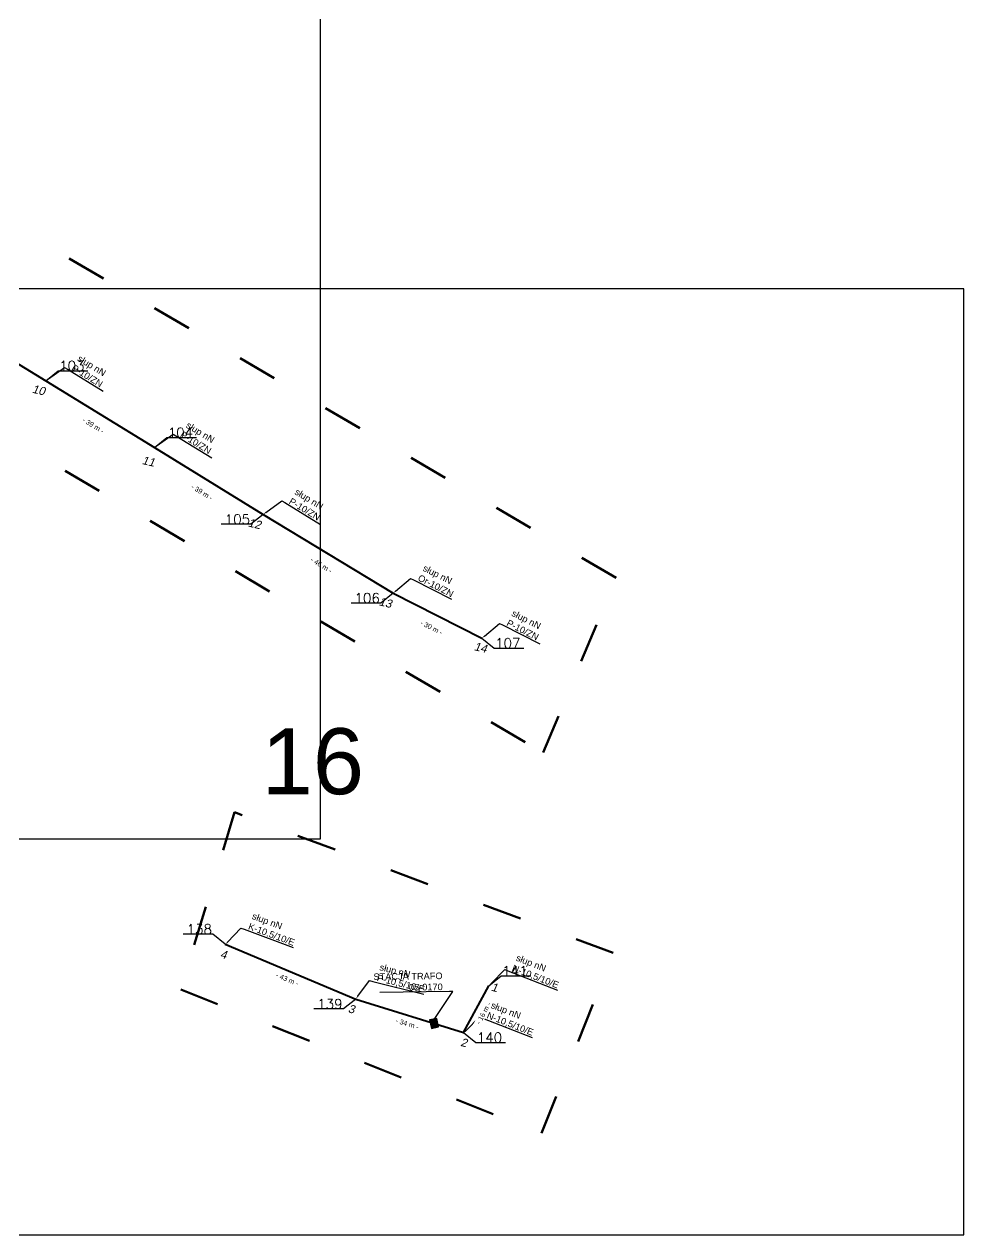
# Model space of a CAD drawing. Header units: metres. Extents: x 7540627 to 7542972, y 5787273 to 5789259.
# Drawn here: x 7542686.7 to 7542971.6, y 5788113.3 to 5788480.3 of the extents above; entities that cross this region are included whole.
import ezdxf
from ezdxf import colors
from ezdxf.entities.mleader import LeaderData, LeaderLine
from ezdxf.math import Vec2, Vec3

# ---------------------------------------------------------------- set-up
doc = ezdxf.new("R2010")
doc.units = ezdxf.units.M
doc.header["$MEASUREMENT"] = 0
doc.linetypes.add('ACAD_ISO03W100', pattern=[30, 12, -18])
for name, color, linetype, lineweight in [('!TELE', 30, 'Continuous', 40), ('!trafo', 6, 'ACAD_ISO03W100', 50), ('_numery slupow etap 4 cz. 2', 7, 'Continuous', 40)]:
    doc.layers.add(name, color=color, linetype=linetype, lineweight=lineweight)
for name, color, linetype in [('!wymiary', 7, 'Continuous'), ('_MM opisy', 7, 'Continuous'), ('_mm trafo', 3, 'Continuous'), ('makro-numeracja-punktow', 7, 'Continuous')]:
    doc.layers.add(name, color=color, linetype=linetype)
doc.layers.add('WT_arkusze', color=1, linetype='Continuous', plot=False)
doc.styles.add('GeodText', font='romans.shx')
doc.styles.get("Standard").update_dxf_attribs({"font": 'arial.ttf'})
doc.dimstyles.new('opis linie', dxfattribs={"dimtxt": 1.5, "dimasz": 2.5, "dimexe": 1.25, "dimexo": 0.625, "dimgap": 2.5, "dimtad": 4, "dimdec": 0, "dimtxsty": 'Standard', "dimcen": 2.5, "dimse1": 1, "dimse2": 1, "dimsd1": 1, "dimsd2": 1, "dimclrt": 256, "dimazin": 3, "dimtfac": 1, "dimtdec": 0, "dimtmove": 0, "dimatfit": 3, "dimtfill": 1})
doc.dimstyles.get("Standard").update_dxf_attribs({"dimtxt": 2.5, "dimasz": 2.5, "dimexe": 1.25, "dimexo": 0.625, "dimtad": 1, "dimtxsty": 'Standard', "dimcen": 2.5, "dimazin": 3, "dimtfac": 1, "dimtmove": 0, "dimatfit": 3})

# ---------------------------------------------------------------- blocks, each defined once
blk = doc.blocks.new('*D189')
at = {"layer": '!wymiary', "insert": (7542825.96, 5788180.49), "char_height": 1.5, "attachment_point": 5, "rotation": 61.574, "bg_fill": 3, "box_fill_scale": 1.25, "bg_fill_color": 257, "bg_fill_transparency": 0}
blk.add_mtext('\\A1;- 16 m -', dxfattribs=at)
blk = doc.blocks.new('*D190')
at = {"layer": '!wymiary', "insert": (7542802.82, 5788177.29), "char_height": 1.5, "attachment_point": 5, "rotation": 342.6819, "bg_fill": 3, "box_fill_scale": 1.25, "bg_fill_color": 257, "bg_fill_transparency": 0}
blk.add_mtext('\\A1;- 34 m -', dxfattribs=at)
blk = doc.blocks.new('*D191')
at = {"layer": '!wymiary', "insert": (7542766.45, 5788190.8), "char_height": 1.5, "attachment_point": 5, "rotation": 337.1832, "bg_fill": 3, "box_fill_scale": 1.25, "bg_fill_color": 257, "bg_fill_transparency": 0}
blk.add_mtext('\\A1;- 43 m -', dxfattribs=at)
blk = doc.blocks.new('*D225')
at = {"layer": '!wymiary', "insert": (7542677.02, 5788377.45), "char_height": 1.5, "attachment_point": 5, "rotation": 328.6233, "bg_fill": 3, "box_fill_scale": 1.25, "bg_fill_color": 257, "bg_fill_transparency": 0}
blk.add_mtext('\\A1;- 33 m -', dxfattribs=at)
blk = doc.blocks.new('*D226')
at = {"layer": '!wymiary', "insert": (7542707.63, 5788358.7), "char_height": 1.5, "attachment_point": 5, "rotation": 328.4223, "bg_fill": 3, "box_fill_scale": 1.25, "bg_fill_color": 257, "bg_fill_transparency": 0}
blk.add_mtext('\\A1;- 39 m -', dxfattribs=at)
blk = doc.blocks.new('*D227')
at = {"layer": '!wymiary', "insert": (7542740.59, 5788338.44), "char_height": 1.5, "attachment_point": 5, "rotation": 328.4303, "bg_fill": 3, "box_fill_scale": 1.25, "bg_fill_color": 257, "bg_fill_transparency": 0}
blk.add_mtext('\\A1;- 39 m -', dxfattribs=at)
blk = doc.blocks.new('*D228')
at = {"layer": '!wymiary', "insert": (7542776.79, 5788316.35), "char_height": 1.5, "attachment_point": 5, "rotation": 328.7387, "bg_fill": 3, "box_fill_scale": 1.25, "bg_fill_color": 257, "bg_fill_transparency": 0}
blk.add_mtext('\\A1;- 46 m -', dxfattribs=at)
blk = doc.blocks.new('*D229')
at = {"layer": '!wymiary', "insert": (7542810.19, 5788297.41), "char_height": 1.5, "attachment_point": 5, "rotation": 333.0657, "bg_fill": 3, "box_fill_scale": 1.25, "bg_fill_color": 257, "bg_fill_transparency": 0}
blk.add_mtext('\\A1;- 30 m -', dxfattribs=at)
blk = doc.blocks.new('trafo')
at = {"layer": '_mm trafo'}
h = blk.add_hatch(color=256, dxfattribs=at)
h.dxf.hatch_style = 1
h.paths.add_polyline_path([(-1.15, 1.02), (-0.52, -1.51), (1.64, -0.96), (1.01, 1.59)])
at = {"layer": '_mm trafo', "flags": 128}
blk.add_lwpolyline([(-0.52, -1.52), (1.64, -0.96), (0.98, 1.58), (-1.17, 0.99), (-0.52, -1.52)], close=True, dxfattribs=at)

msp = doc.modelspace()

# ---------------------------------------------------------------- linework, layer by layer
at = {"layer": '!TELE'}
for points in [[(7542116.06, 5788604.01), (7542140.65, 5788598.81), (7542170.62, 5788592.6), (7542199.43, 5788586.71), (7542229.31, 5788580.48), (7542259.1, 5788574.41), (7542313.14, 5788560.67), (7542360.54, 5788543.14), (7542409.89, 5788524.88), (7542456.63, 5788507.04), (7542498.09, 5788492.29), (7542538.9, 5788466.74), (7542582.75, 5788439.74), (7542626.38, 5788413.08), (7542664.95, 5788389.51), (7542693.27, 5788372.24), (7542726.2, 5788352), (7542759.19, 5788331.72), (7542798.55, 5788307.83), (7542825.46, 5788294.16)], [(7542747.63, 5788201.45), (7542787.23, 5788184.79), (7542819.91, 5788174.6), (7542827.58, 5788188.77)]]:
    msp.add_lwpolyline(points, dxfattribs=at)
at = {"layer": '!trafo', "color": 3}
msp.add_lwpolyline([(7542750.47, 5788241.41), (7542734.15, 5788187.63), (7542843.52, 5788144.08), (7542865.32, 5788198.75)], close=True, dxfattribs=at)

# ---------------------------------------------------------------- texts
at = {"layer": 'makro-numeracja-punktow', "lineweight": 30, "insert": (7542743.63, 5788204.45), "char_height": 3, "attachment_point": 9, "line_spacing_factor": 0.8, "style": 'GeodText'}
msp.add_mtext('138', dxfattribs=at)
at = {"layer": 'WT_arkusze', "insert": (7542774.2, 5788256.73), "char_height": 20, "attachment_point": 5}
msp.add_mtext('16', dxfattribs=at)

# ---------------------------------------------------------------- next in the draw order: leaders
at = {"layer": '_MM opisy'}
ml = msp.add_multileader_mtext('Standard', dxfattribs=at)
ml.set_content('\\pxql;słup nN\\PP-10/ZN', color=256)
ml.set_leader_properties()
ml.build(insert=Vec2(0, 0))
ml.multileader.update_dxf_attribs({"has_text_frame": 1, "text_left_attachment_type": 5, "text_right_attachment_type": 5, "dogleg_length": 1, "arrow_head_size": 1})
ctx = ml.context
ctx.base_point, ctx.char_height, ctx.arrow_head_size, ctx.landing_gap_size, ctx.plane_origin, ctx.plane_x_axis, ctx.plane_y_axis = Vec3(7542699.79, 5788375.75), 2, 1, 1, Vec3(7542693.99, 5788370.13), Vec3(0.851931, -0.523654), Vec3(0.523654, 0.851931)
ctx.left_attachment, ctx.right_attachment = 5, 5
notes = []
notes.append((ctx, [(0, (1, 1, 0), (7542698.93, 5788376.28), (0.851931, -0.523654), 1, [(0, [(7542693.27, 5788372.24), (7542698.93, 5788376.28)], 0, [])])]))
ctx.mtext.insert, ctx.mtext.text_direction, ctx.mtext.rotation, ctx.mtext.flow_direction = Vec3(7542703.66, 5788380.14), Vec3(0.851931, -0.523654), 5.732051, 5
ctx.mtext.has_bg_fill, ctx.mtext.bg_color, ctx.mtext.bg_scale_factor, ctx.mtext.bg_transparency, ctx.mtext.use_window_bg_color = 1, -1023410175, 1, 0, 1
ml = msp.add_multileader_mtext('Standard', dxfattribs=at)
ml.set_content('\\pxql;słup nN\\PP-10/ZN', color=256)
ml.set_leader_properties()
ml.build(insert=Vec2(0, 0))
ml.multileader.update_dxf_attribs({"has_text_frame": 1, "text_left_attachment_type": 5, "text_right_attachment_type": 5, "dogleg_length": 1, "arrow_head_size": 1})
ctx = ml.context
ctx.base_point, ctx.char_height, ctx.arrow_head_size, ctx.landing_gap_size, ctx.plane_origin, ctx.plane_x_axis, ctx.plane_y_axis = Vec3(7542732.71, 5788355.51), 2, 1, 1, Vec3(7542726.92, 5788349.89), Vec3(0.852004, -0.523535), Vec3(0.523535, 0.852004)
ctx.left_attachment, ctx.right_attachment = 5, 5
notes.append((ctx, [(0, (1, 1, 0), (7542731.86, 5788356.04), (0.852004, -0.523535), 1, [(0, [(7542726.2, 5788352), (7542731.86, 5788356.04)], 0, [])])]))
ctx.mtext.insert, ctx.mtext.text_direction, ctx.mtext.rotation, ctx.mtext.flow_direction = Vec3(7542736.59, 5788359.91), Vec3(0.852004, -0.523535), 5.73219, 5
ctx.mtext.has_bg_fill, ctx.mtext.bg_color, ctx.mtext.bg_scale_factor, ctx.mtext.bg_transparency, ctx.mtext.use_window_bg_color = 1, -1023410175, 1, 0, 1
ml = msp.add_multileader_mtext('Standard', dxfattribs=at)
ml.set_content('\\pxql;słup nN\\PP-10/ZN', color=256)
ml.set_leader_properties()
ml.build(insert=Vec2(0, 0))
ml.multileader.update_dxf_attribs({"has_text_frame": 1, "text_left_attachment_type": 5, "text_right_attachment_type": 5, "dogleg_length": 1, "arrow_head_size": 1})
ctx = ml.context
ctx.base_point, ctx.char_height, ctx.arrow_head_size, ctx.landing_gap_size, ctx.plane_origin, ctx.plane_x_axis, ctx.plane_y_axis = Vec3(7542765.69, 5788335.28), 2, 1, 1, Vec3(7542759.92, 5788329.62), Vec3(0.85481, -0.518941), Vec3(0.518941, 0.85481)
ctx.left_attachment, ctx.right_attachment = 5, 5
notes.append((ctx, [(0, (1, 1, 0), (7542764.83, 5788335.79), (0.85481, -0.518941), 1, [(0, [(7542759.19, 5788331.72), (7542764.83, 5788335.79)], 0, [])])]))
ctx.mtext.insert, ctx.mtext.text_direction, ctx.mtext.rotation, ctx.mtext.flow_direction = Vec3(7542769.54, 5788339.69), Vec3(0.85481, -0.518941), 5.737573, 5
ctx.mtext.has_bg_fill, ctx.mtext.bg_color, ctx.mtext.bg_scale_factor, ctx.mtext.bg_transparency, ctx.mtext.use_window_bg_color = 1, -1023410175, 1, 0, 1
ml = msp.add_multileader_mtext('Standard', dxfattribs=at)
ml.set_content('\\pxql;słup nN\\POr-10/ZN', color=256)
ml.set_leader_properties()
ml.build(insert=Vec2(0, 0))
ml.multileader.update_dxf_attribs({"has_text_frame": 1, "text_left_attachment_type": 5, "text_right_attachment_type": 5, "dogleg_length": 1, "arrow_head_size": 1})
ctx = ml.context
ctx.base_point, ctx.char_height, ctx.arrow_head_size, ctx.landing_gap_size, ctx.plane_origin, ctx.plane_x_axis, ctx.plane_y_axis = Vec3(7542804.76, 5788311.86), 2, 1, 1, Vec3(7542799.44, 5788305.79), Vec3(0.891526, -0.452969), Vec3(0.452969, 0.891526)
ctx.left_attachment, ctx.right_attachment = 5, 5
notes.append((ctx, [(0, (1, 1, 0), (7542803.87, 5788312.32), (0.891526, -0.452969), 1, [(0, [(7542798.55, 5788307.83), (7542803.87, 5788312.32)], 0, [])])]))
ctx.mtext.insert, ctx.mtext.text_direction, ctx.mtext.rotation, ctx.mtext.flow_direction = Vec3(7542808.26, 5788316.55), Vec3(0.891526, -0.452969), 5.813093, 5
ctx.mtext.has_bg_fill, ctx.mtext.bg_color, ctx.mtext.bg_scale_factor, ctx.mtext.bg_transparency, ctx.mtext.use_window_bg_color = 1, -1023410175, 1, 0, 1
ml = msp.add_multileader_mtext('Standard', dxfattribs=at)
ml.set_content('\\pxql;słup nN\\PP-10/ZN', color=256)
ml.set_leader_properties()
ml.build(insert=Vec2(0, 0))
ml.multileader.update_dxf_attribs({"has_text_frame": 1, "text_left_attachment_type": 5, "text_right_attachment_type": 5, "dogleg_length": 1, "arrow_head_size": 1})
ctx = ml.context
ctx.base_point, ctx.char_height, ctx.arrow_head_size, ctx.landing_gap_size, ctx.plane_origin, ctx.plane_x_axis, ctx.plane_y_axis = Vec3(7542831.67, 5788298.19), 2, 1, 1, Vec3(7542826.35, 5788292.11), Vec3(0.891526, -0.452969), Vec3(0.452969, 0.891526)
ctx.left_attachment, ctx.right_attachment = 5, 5
notes.append((ctx, [(0, (1, 1, 0), (7542830.78, 5788298.64), (0.891526, -0.452969), 1, [(0, [(7542825.46, 5788294.16), (7542830.78, 5788298.64)], 0, [])])]))
ctx.mtext.insert, ctx.mtext.text_direction, ctx.mtext.rotation, ctx.mtext.flow_direction = Vec3(7542835.18, 5788302.88), Vec3(0.891526, -0.452969), 5.813093, 5
ctx.mtext.has_bg_fill, ctx.mtext.bg_color, ctx.mtext.bg_scale_factor, ctx.mtext.bg_transparency, ctx.mtext.use_window_bg_color = 1, -1023410175, 1, 0, 1
ml = msp.add_multileader_mtext('Standard', dxfattribs=at)
ml.set_content('\\pxql;słup nN\\PN-10,5/10/E', color=256)
ml.set_leader_properties()
ml.build(insert=Vec2(0, 0))
ml.multileader.update_dxf_attribs({"has_text_frame": 1, "text_left_attachment_type": 5, "text_right_attachment_type": 5, "dogleg_length": 1, "arrow_head_size": 1})
ctx = ml.context
ctx.base_point, ctx.char_height, ctx.arrow_head_size, ctx.landing_gap_size, ctx.plane_origin, ctx.plane_x_axis, ctx.plane_y_axis = Vec3(7542825.68, 5788179.01), 2, 1, 1, Vec3(7542820.97, 5788172.45), Vec3(0.931403, -0.363989), Vec3(0.363989, 0.931403)
ctx.left_attachment, ctx.right_attachment = 5, 5
notes.append((ctx, [(0, (1, 1, 0), (7542824.75, 5788179.37), (0.931403, -0.363989), 1, [(0, [(7542819.89, 5788174.39), (7542824.75, 5788179.37)], 0, [])])]))
ctx.mtext.insert, ctx.mtext.text_direction, ctx.mtext.rotation, ctx.mtext.flow_direction = Vec3(7542828.71, 5788184.02), Vec3(0.931403, -0.363989), 5.910638, 5
ctx.mtext.has_bg_fill, ctx.mtext.bg_color, ctx.mtext.bg_scale_factor, ctx.mtext.bg_transparency, ctx.mtext.use_window_bg_color = 1, -1023410175, 1, 0, 1
for ctx, leaders in notes:
    for number, flags, end, landing, length, lines in leaders:
        leader = LeaderData()
        leader.index, (leader.has_last_leader_line, leader.has_dogleg_vector, leader.attachment_direction) = number, flags
        leader.last_leader_point, leader.dogleg_vector, leader.dogleg_length = Vec3(end), Vec3(landing), length
        for number, points, colour, breaks in lines:
            line = LeaderLine()
            line.index, line.vertices, line.color, line.breaks = number, Vec3.list(points), colors.encode_raw_color(colour), breaks
            leader.lines.append(line)
        ctx.leaders.append(leader)

# ---------------------------------------------------------------- next in the draw order: linework, layer by layer
at = {"layer": '!trafo', "color": 3}
msp.add_lwpolyline([(7542069.24, 5788579.5), (7542112.55, 5788543.58), (7542130.04, 5788581.62), (7542466.51, 5788482.09), (7542844.03, 5788259.49), (7542866.16, 5788312.53), (7542503.5, 5788524.2), (7542139.52, 5788630.94), (7542169.31, 5788722.61), (7542104.89, 5788742.32), (7542069.24, 5788579.5)], dxfattribs=at)

# ---------------------------------------------------------------- next in the draw order: texts
at = {"layer": 'makro-numeracja-punktow', "lineweight": 30, "char_height": 3, "attachment_point": 7, "line_spacing_factor": 0.8, "style": 'GeodText'}
for s, insert in [('103', (7542697.27, 5788375.24)), ('104', (7542730.2, 5788355)), ('107', (7542829.46, 5788291.16))]:
    msp.add_mtext(s, dxfattribs=dict(at, insert=insert))

# ---------------------------------------------------------------- next in the draw order: leaders
at = {"layer": '_MM opisy'}
ml = msp.add_multileader_mtext('Standard', dxfattribs=at)
ml.set_content('\\pxql;słup nN\\PN-10,5/10/E', color=256)
ml.set_leader_properties()
ml.build(insert=Vec2(0, 0))
ml.multileader.update_dxf_attribs({"has_text_frame": 1, "text_left_attachment_type": 5, "text_right_attachment_type": 5, "dogleg_length": 1, "arrow_head_size": 1})
ctx = ml.context
ctx.base_point, ctx.char_height, ctx.arrow_head_size, ctx.landing_gap_size, ctx.plane_origin, ctx.plane_x_axis, ctx.plane_y_axis = Vec3(7542833.32, 5788193.36), 2, 1, 1, Vec3(7542828.62, 5788186.8), Vec3(0.931403, -0.363989), Vec3(0.363989, 0.931403)
ctx.left_attachment, ctx.right_attachment = 5, 5
notes = []
notes.append((ctx, [(0, (1, 1, 0), (7542832.39, 5788193.73), (0.931403, -0.363989), 1, [(0, [(7542827.54, 5788188.74), (7542832.39, 5788193.73)], 0, [])])]))
ctx.mtext.insert, ctx.mtext.text_direction, ctx.mtext.rotation, ctx.mtext.flow_direction = Vec3(7542836.35, 5788198.37), Vec3(0.931403, -0.363989), 5.910638, 5
ctx.mtext.has_bg_fill, ctx.mtext.bg_color, ctx.mtext.bg_scale_factor, ctx.mtext.bg_transparency, ctx.mtext.use_window_bg_color = 1, -1023410175, 1, 0, 1
for ctx, leaders in notes:
    for number, flags, end, landing, length, lines in leaders:
        leader = LeaderData()
        leader.index, (leader.has_last_leader_line, leader.has_dogleg_vector, leader.attachment_direction) = number, flags
        leader.last_leader_point, leader.dogleg_vector, leader.dogleg_length = Vec3(end), Vec3(landing), length
        for number, points, colour, breaks in lines:
            line = LeaderLine()
            line.index, line.vertices, line.color, line.breaks = number, Vec3.list(points), colors.encode_raw_color(colour), breaks
            leader.lines.append(line)
        ctx.leaders.append(leader)

# ---------------------------------------------------------------- next in the draw order: texts
at = {"layer": 'makro-numeracja-punktow', "lineweight": 30, "insert": (7542831.58, 5788191.77), "char_height": 3, "attachment_point": 7, "line_spacing_factor": 0.8, "style": 'GeodText'}
msp.add_mtext('141', dxfattribs=at)

# ---------------------------------------------------------------- next in the draw order: dimensions: what is measured, and where the dimension line sits
at = {"layer": '!wymiary'}
for p1, p2, picture, middle in [((7542664.95, 5788389.51), (7542693.27, 5788372.24), '*D225', (7542677.02, 5788377.45)), ((7542827.58, 5788188.77), (7542819.91, 5788174.6), '*D189', (7542825.96, 5788180.49))]:
    dim = msp.add_aligned_dim(p1=p1, p2=p2, distance=-0.75, dimstyle='opis linie', dxfattribs=at)
    dim.commit()
    dim.dimension.update_dxf_attribs({"geometry": picture, "text_midpoint": middle})

# ---------------------------------------------------------------- next in the draw order: texts
at = {"layer": '_numery slupow etap 4 cz. 2', "oblique": 10}
msp.add_text('1', height=2.5, rotation=346.8099, dxfattribs=at).set_placement((7542828.12, 5788187.33))
at = {"layer": 'makro-numeracja-punktow', "lineweight": 30, "insert": (7542823.91, 5788171.6), "char_height": 3, "attachment_point": 7, "line_spacing_factor": 0.8, "style": 'GeodText'}
msp.add_mtext('140', dxfattribs=at)

# ---------------------------------------------------------------- next in the draw order: dimensions: what is measured, and where the dimension line sits
at = {"layer": '!wymiary'}
for p1, p2, picture, middle in [((7542693.27, 5788372.24), (7542726.2, 5788352), '*D226', (7542707.63, 5788358.7)), ((7542819.91, 5788174.6), (7542787.23, 5788184.79), '*D190', (7542802.82, 5788177.29))]:
    dim = msp.add_aligned_dim(p1=p1, p2=p2, distance=-0.75, dimstyle='opis linie', dxfattribs=at)
    dim.commit()
    dim.dimension.update_dxf_attribs({"geometry": picture, "text_midpoint": middle})

# ---------------------------------------------------------------- next in the draw order: leaders
at = {"layer": 'makro-numeracja-punktow', "lineweight": 30, "has_arrowhead": 0, "annotation_type": 0, "has_hookline": 1, "hookline_direction": 0, "text_width": 8.19}
msp.add_leader([(7542827.58, 5788188.77), (7542831.31, 5788191.77), (7542831.49, 5788191.77)], dimstyle='Standard', dxfattribs=at)

# ---------------------------------------------------------------- next in the draw order: block references
at = {"rotation": 357.3066721443945}
msp.add_blockref('trafo', (7542810.74, 5788177.39), dxfattribs=at)

# ---------------------------------------------------------------- next in the draw order: texts
at = {"layer": '_numery slupow etap 4 cz. 2', "oblique": 10}
for s, p in [('10', (7542688.95, 5788368.64)), ('2', (7542818.83, 5788170.6))]:
    msp.add_text(s, height=2.5, rotation=346.8099, dxfattribs=at).set_placement(p)

# ---------------------------------------------------------------- next in the draw order: dimensions: what is measured, and where the dimension line sits
at = {"layer": '!wymiary'}
for p1, p2, picture, middle in [((7542726.2, 5788352), (7542759.19, 5788331.72), '*D227', (7542740.59, 5788338.44)), ((7542787.23, 5788184.79), (7542747.63, 5788201.45), '*D191', (7542766.45, 5788190.8))]:
    dim = msp.add_aligned_dim(p1=p1, p2=p2, distance=-0.75, dimstyle='opis linie', dxfattribs=at)
    dim.commit()
    dim.dimension.update_dxf_attribs({"geometry": picture, "text_midpoint": middle})

# ---------------------------------------------------------------- next in the draw order: leaders
at = {"layer": 'makro-numeracja-punktow', "lineweight": 30, "has_arrowhead": 0, "annotation_type": 0, "has_hookline": 1, "hookline_direction": 0, "text_width": 8.19}
for points in [[(7542693.27, 5788372.24), (7542697, 5788375.24), (7542697.18, 5788375.24)], [(7542819.91, 5788174.6), (7542823.64, 5788171.6), (7542823.82, 5788171.6)]]:
    msp.add_leader(points, dimstyle='Standard', dxfattribs=at)

# ---------------------------------------------------------------- next in the draw order: texts
at = {"layer": '_numery slupow etap 4 cz. 2', "oblique": 10}
for s, p in [('11', (7542722.26, 5788347.03)), ('4', (7542745.97, 5788197.3)), ('3', (7542784.75, 5788180.77))]:
    msp.add_text(s, height=2.5, rotation=346.8099, dxfattribs=at).set_placement(p)
at = {"layer": 'makro-numeracja-punktow', "lineweight": 30, "char_height": 3, "attachment_point": 9, "line_spacing_factor": 0.8, "style": 'GeodText'}
for s, insert in [('105', (7542755.19, 5788328.72)), ('139', (7542783.23, 5788181.79))]:
    msp.add_mtext(s, dxfattribs=dict(at, insert=insert))

# ---------------------------------------------------------------- next in the draw order: dimensions: what is measured, and where the dimension line sits
at = {"layer": '!wymiary'}
dim = msp.add_aligned_dim(p1=(7542759.19, 5788331.72), p2=(7542798.55, 5788307.83), distance=-0.75, dimstyle='opis linie', dxfattribs=at)
dim.commit()
dim.dimension.update_dxf_attribs({"geometry": '*D228', "text_midpoint": (7542776.79, 5788316.35)})

# ---------------------------------------------------------------- next in the draw order: leaders
at = {"layer": 'makro-numeracja-punktow', "lineweight": 30, "has_arrowhead": 0, "annotation_type": 0, "has_hookline": 1, "hookline_direction": 0, "text_width": 8.19}
msp.add_leader([(7542726.2, 5788352), (7542729.93, 5788355), (7542730.11, 5788355)], dimstyle='Standard', dxfattribs=at)

# ---------------------------------------------------------------- next in the draw order: linework, layer by layer
at = {"layer": 'WT_arkusze'}
msp.add_lwpolyline([(7542381.82, 5788233.31), (7542776.58, 5788233.31), (7542776.58, 5788520.14), (7542381.82, 5788520.14)], close=True, dxfattribs=at)

# ---------------------------------------------------------------- next in the draw order: texts
at = {"layer": '_numery slupow etap 4 cz. 2', "oblique": 10}
msp.add_text('12', height=2.5, rotation=346.8099, dxfattribs=at).set_placement((7542754.42, 5788328.09))
at = {"layer": 'makro-numeracja-punktow', "lineweight": 30, "insert": (7542794.55, 5788304.83), "char_height": 3, "attachment_point": 9, "line_spacing_factor": 0.8, "style": 'GeodText'}
msp.add_mtext('106', dxfattribs=at)

# ---------------------------------------------------------------- next in the draw order: dimensions: what is measured, and where the dimension line sits
at = {"layer": '!wymiary'}
dim = msp.add_aligned_dim(p1=(7542798.55, 5788307.83), p2=(7542825.46, 5788294.16), distance=-0.75, dimstyle='opis linie', dxfattribs=at)
dim.commit()
dim.dimension.update_dxf_attribs({"geometry": '*D229', "text_midpoint": (7542810.19, 5788297.41)})

# ---------------------------------------------------------------- next in the draw order: leaders
at = {"layer": '_MM opisy'}
ml = msp.add_multileader_mtext('Standard', dxfattribs=at)
ml.set_content('\\pxql;słup nN\\PK-10,5/10/E', color=256)
ml.set_leader_properties()
ml.build(insert=Vec2(0, 0))
ml.multileader.update_dxf_attribs({"has_text_frame": 1, "text_left_attachment_type": 5, "text_right_attachment_type": 5, "dogleg_length": 1, "arrow_head_size": 1})
ctx = ml.context
ctx.base_point, ctx.char_height, ctx.arrow_head_size, ctx.landing_gap_size, ctx.plane_origin, ctx.plane_x_axis, ctx.plane_y_axis = Vec3(7542753.35, 5788205.96), 2, 1, 1, Vec3(7542748.75, 5788199.33), Vec3(0.937011, -0.3493), Vec3(0.3493, 0.937011)
ctx.left_attachment, ctx.right_attachment = 5, 5
notes = []
notes.append((ctx, [(0, (1, 1, 0), (7542752.41, 5788206.31), (0.937011, -0.3493), 1, [(0, [(7542747.64, 5788201.26), (7542752.41, 5788206.31)], 0, [])])]))
ctx.mtext.insert, ctx.mtext.text_direction, ctx.mtext.rotation, ctx.mtext.flow_direction = Vec3(7542756.3, 5788211.02), Vec3(0.937011, -0.3493), 5.926361, 5
ctx.mtext.has_bg_fill, ctx.mtext.bg_color, ctx.mtext.bg_scale_factor, ctx.mtext.bg_transparency, ctx.mtext.use_window_bg_color = 1, -1023410175, 1, 0, 1
ml = msp.add_multileader_mtext('Standard', dxfattribs=at)
ml.set_content('\\pxql;słup nN\\PP-10,5/10/E', color=256)
ml.set_leader_properties()
ml.build(insert=Vec2(0, 0))
ml.multileader.update_dxf_attribs({"has_text_frame": 1, "text_left_attachment_type": 5, "text_right_attachment_type": 5, "dogleg_length": 1, "arrow_head_size": 1})
ctx = ml.context
ctx.base_point, ctx.char_height, ctx.arrow_head_size, ctx.landing_gap_size, ctx.plane_origin, ctx.plane_x_axis, ctx.plane_y_axis = Vec3(7542792.41, 5788190.14), 2, 1, 1, Vec3(7542788.59, 5788183.03), Vec3(0.970479, -0.241184), Vec3(0.241184, 0.970479)
ctx.left_attachment, ctx.right_attachment = 5, 5
notes.append((ctx, [(0, (1, 1, 0), (7542791.44, 5788190.38), (0.970479, -0.241184), 1, [(0, [(7542787.27, 5788184.82), (7542791.44, 5788190.38)], 0, [])])]))
ctx.mtext.insert, ctx.mtext.text_direction, ctx.mtext.rotation, ctx.mtext.flow_direction = Vec3(7542794.77, 5788195.5), Vec3(0.970479, -0.241184), 6.039599, 5
ctx.mtext.has_bg_fill, ctx.mtext.bg_color, ctx.mtext.bg_scale_factor, ctx.mtext.bg_transparency, ctx.mtext.use_window_bg_color = 1, -1023410175, 1, 0, 1
at = {"layer": 'makro-numeracja-punktow', "lineweight": 30, "has_arrowhead": 0, "annotation_type": 0, "has_hookline": 1, "hookline_direction": 0, "text_width": 8.19, "horizontal_direction": (-1, 0, 0)}
msp.add_leader([(7542759.19, 5788331.72), (7542755.46, 5788328.72), (7542755.28, 5788328.72)], dimstyle='Standard', dxfattribs=at)
for ctx, leaders in notes:
    for number, flags, end, landing, length, lines in leaders:
        leader = LeaderData()
        leader.index, (leader.has_last_leader_line, leader.has_dogleg_vector, leader.attachment_direction) = number, flags
        leader.last_leader_point, leader.dogleg_vector, leader.dogleg_length = Vec3(end), Vec3(landing), length
        for number, points, colour, breaks in lines:
            line = LeaderLine()
            line.index, line.vertices, line.color, line.breaks = number, Vec3.list(points), colors.encode_raw_color(colour), breaks
            leader.lines.append(line)
        ctx.leaders.append(leader)

# ---------------------------------------------------------------- next in the draw order: linework, layer by layer
at = {"layer": 'WT_arkusze'}
msp.add_lwpolyline([(7542576.82, 5788113.31), (7542971.58, 5788113.31), (7542971.58, 5788400.14), (7542576.82, 5788400.14)], close=True, dxfattribs=at)

# ---------------------------------------------------------------- next in the draw order: texts
at = {"layer": '_numery slupow etap 4 cz. 2', "oblique": 10}
for s, p in [('13', (7542794.09, 5788304.19)), ('14', (7542822.94, 5788290.58))]:
    msp.add_text(s, height=2.5, rotation=346.8099, dxfattribs=at).set_placement(p)

# ---------------------------------------------------------------- next in the draw order: leaders
at = {"layer": '_mm trafo', "color": 3}
ml = msp.add_multileader_mtext('Standard', dxfattribs=at)
ml.set_content('STACJA TRAFO\\P05-0170', color=3)
ml.set_leader_properties()
ml.build(insert=Vec2(0, 0))
ml.multileader.update_dxf_attribs({"has_text_frame": 1, "text_left_attachment_type": 5, "text_right_attachment_type": 5, "dogleg_length": 1, "arrow_head_size": 1.5})
ctx = ml.context
ctx.base_point, ctx.char_height, ctx.arrow_head_size, ctx.plane_origin, ctx.plane_x_axis, ctx.plane_y_axis = Vec3(7542790.92, 5788186.72), 2, 1.5, Vec3(7542837.73, 5788168.16), Vec3(0.999891, 0.014731), Vec3(-0.014731, 0.999891)
ctx.left_attachment, ctx.right_attachment, ctx.text_align_type, ctx.attachment_type = 5, 5, 2, 2
notes = []
notes.append((ctx, [(0, (1, 1, 0), (7542816.62, 5788187.09), (-0.999891, -0.014731), 1, [(0, [(7542809.92, 5788176.98), (7542816.62, 5788187.09)], 0, [])])]))
ctx.mtext.insert, ctx.mtext.text_direction, ctx.mtext.rotation, ctx.mtext.alignment, ctx.mtext.flow_direction = Vec3(7542813.53, 5788192.83), Vec3(0.999891, 0.014731), 0.014731, 3, 5
at = {"layer": 'makro-numeracja-punktow', "lineweight": 30, "has_arrowhead": 0, "annotation_type": 0, "has_hookline": 1, "hookline_direction": 0, "text_width": 8.19, "horizontal_direction": (-1, 0, 0)}
for points in [[(7542798.55, 5788307.83), (7542794.82, 5788304.83), (7542794.64, 5788304.83)], [(7542747.63, 5788201.45), (7542743.9, 5788204.45), (7542743.72, 5788204.45)], [(7542787.23, 5788184.79), (7542783.5, 5788181.79), (7542783.32, 5788181.79)]]:
    msp.add_leader(points, dimstyle='Standard', dxfattribs=at)
at = {"layer": 'makro-numeracja-punktow', "lineweight": 30, "has_arrowhead": 0, "annotation_type": 0, "has_hookline": 1, "hookline_direction": 0, "text_width": 8.19}
msp.add_leader([(7542825.46, 5788294.16), (7542829.19, 5788291.16), (7542829.37, 5788291.16)], dimstyle='Standard', dxfattribs=at)
for ctx, leaders in notes:
    for number, flags, end, landing, length, lines in leaders:
        leader = LeaderData()
        leader.index, (leader.has_last_leader_line, leader.has_dogleg_vector, leader.attachment_direction) = number, flags
        leader.last_leader_point, leader.dogleg_vector, leader.dogleg_length = Vec3(end), Vec3(landing), length
        for number, points, colour, breaks in lines:
            line = LeaderLine()
            line.index, line.vertices, line.color, line.breaks = number, Vec3.list(points), colors.encode_raw_color(colour), breaks
            leader.lines.append(line)
        ctx.leaders.append(leader)

doc.saveas('drawing.dxf')
